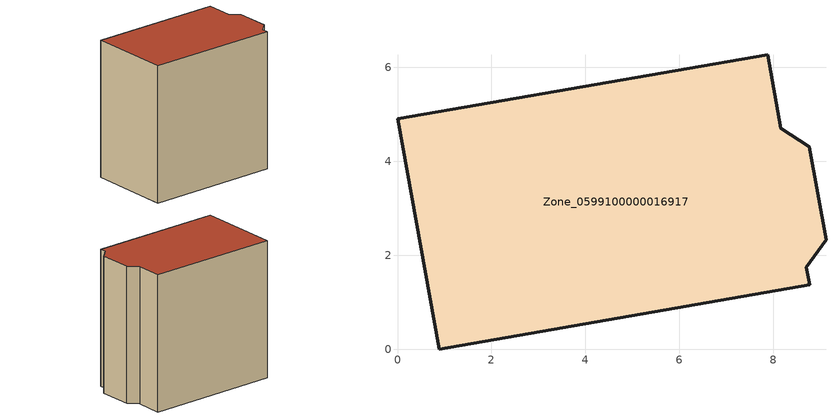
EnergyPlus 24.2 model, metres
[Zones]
Zone_0599100000016917
 floor ground (C_G): 8.16,4.7 8.76,4.3 9.12,2.33 8.7,1.74 8.77,1.37 0.89,0 0,4.9 7.88,6.26 z0
 wall outside (C_F): 0.89,0 8.77,1.37 8.7,1.74 9.12,2.33 8.76,4.3 8.16,4.7 7.88,6.26 0,4.9 0.89,0 z0:8.33
 roof outside (C_R): 7.88,6.26 0,4.9 0.89,0 8.77,1.37 8.7,1.74 9.12,2.33 8.76,4.3 8.16,4.7 z8.33
[BUILDING]
Pand.0599100000016917: North Axis=0; Terrain=City; Loads Convergence Tolerance Value=0.04; Temperature Convergence Tolerance Value=0.4; Solar Distribution=FullExterior; Maximum Number of Warmup Days=25; Minimum Number of Warmup Days=1
[Site:Location]
Rotterdam.The.Hague.AP_ZH_NLD Design_Conditions: Latitude=51.96; Longitude=4.45; Time Zone=1; Elevation=-4.5
[SITE:GROUNDTEMPERATURE:BUILDINGSURFACE]
18, 18, 18, 18, 18, 18, 18, 18, 18, 18, 18, 18
[MATERIAL] Thermal Absorptance=0.9; Solar Absorptance=0.7; Visible Absorptance=0.7
Name | Roughness | Thickness | Conductivity | Density | Specific Heat
G.TI.1946 | MediumSmooth | 0.15 | 1 | 540 | 1210
F.TI.1946 | Rough | 0.3 | 0.857143 | 1920 | 840
R.TI.1946 | MediumRough | 0.2 | 0.1 | 1500 | 1000
[CONSTRUCTION]
C_G: G.TI.1946
C_F: F.TI.1946
C_R: R.TI.1946
[ZONE]
Zone_0599100000016917: Type=1; Multiplier=1; Ceiling Height=Autocalculate; Volume=Autocalculate; Floor Area=autocalculate; Part of Total Floor Area=Yes
[ZONEINFILTRATION:DESIGNFLOWRATE]
Infil_Zone_0599100000016917: Zone or ZoneList or Space or SpaceList=Zone_0599100000016917; Schedule=AlwaysOn; Design Flow Rate Calculation Method=Flow/Area; Flow Rate per Floor Area=0.003; Constant Term Coefficient=1; Temperature Term Coefficient=0; Velocity Term Coefficient=0; Velocity Squared Term Coefficient=0
[HVACTEMPLATE:ZONE:IDEALLOADSAIRSYSTEM]
Zone_0599100000016917: Maximum Heating Supply Air Temperature=50; Minimum Cooling Supply Air Temperature=13; Maximum Heating Supply Air Humidity Ratio=0.0156; Minimum Cooling Supply Air Humidity Ratio=0.0077; Heating Limit=NoLimit; Cooling Limit=NoLimit; Dehumidification Control Type=ConstantSensibleHeatRatio; Cooling Sensible Heat Ratio=0.7; Dehumidification Setpoint=60; Humidification Control Type=None; Humidification Setpoint=30; Outdoor Air Method=None; Outdoor Air Flow Rate per Person=0.00944; Outdoor Air Flow Rate per Zone Floor Area=0; Outdoor Air Flow Rate per Zone=0; Demand Controlled Ventilation Type=None; Outdoor Air Economizer Type=NoEconomizer; Heat Recovery Type=None; Sensible Heat Recovery Effectiveness=0.7; Latent Heat Recovery Effectiveness=0.65
[ZONECONTROL:THERMOSTAT]
ThermostatControl_Zone_0599100000016917: Zone or ZoneList=Zone_0599100000016917; Control Type Schedule=DualSetpointControlType; Control 1=Thermostat_Zone_0599100000016917; Temperature Difference Between Cutout And Setpoint=0
[THERMOSTATSETPOINT:DUALSETPOINT]
Thermostat_Zone_0599100000016917: Heating Setpoint Temperature Schedule=HeatingSetpoint_Zone_0599100000016917; Cooling Setpoint Temperature Schedule=CoolingSetpoint_Zone_0599100000016917
[SCHEDULE:COMPACT]
HeatingSetpoint_Zone_0599100000016917: Through: 12/31, For: AllDays, Until: 24:00, 21
CoolingSetpoint_Zone_0599100000016917: Through: 12/31, For: AllDays, Until: 24:00, 24
DualSetpointControlType: Through: 12/31, For: AllDays, Until: 24:00, 4
AlwaysOn: Through: 12/31, For: AllDays, Until: 24:00, 1
